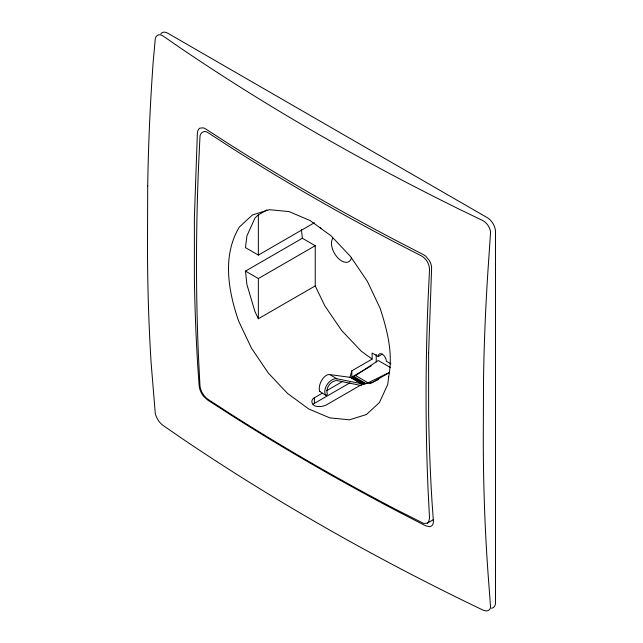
<?xml version="1.0" encoding="UTF-8"?>
<svg xmlns="http://www.w3.org/2000/svg" width="643" height="643" viewBox="0 0 643 643"><rect width="100%" height="100%" fill="white"/><g stroke="black" fill="none" stroke-linecap="round" stroke-linejoin="round"><path stroke-width="0.96" d="M349.977 377.208L351.817 370.834L372.12 359.107L372.12 353.023L378.221 356.535A5.747 3.319 60 0 1 382.28 354.189A5.747 3.319 60 0 1 386.347 361.229L390.912 363.866M319.844 391.466L326.138 395.566L327.424 394.263C325.197 388.276 330.639 380.519 336.996 380.576L361.398 385.575M427.386 523.097L428.624 521.939L429.524 518.049L428.109 490.448A2385.321 1377.169 -60 0 1 428.109 299.003L429.524 269.763C429.532 264.201 426.389 258.743 421.559 255.97L395.887 242.757A2376.785 1372.226 0 0 1 230.805 147.448L207.922 132.627C204.402 129.685 199.547 132.94 199.949 137.224L198.542 166.465A2385.626 1377.346 -60 0 0 198.542 357.902L199.949 385.511C200.495 390.944 203.485 396.12 207.922 399.303L230.805 414.124A2376.785 1372.226 0 0 0 395.887 509.433L423.721 523.466L427.386 523.097L433.302 519.681M266.974 209.907L258.357 214.883L255.022 217.977L246.904 235.917L245.473 247.651L258.357 255.086L314.379 222.743M389.24 372.482L368.109 382.802L363.166 384.048L336.996 378.823L329.594 374.547L350.965 377.465L353.353 377.087L378.269 360.514L390.245 367.426M315.239 285.91L258.357 318.751L255.022 311.807L246.904 284.495L245.473 271.105L302.355 238.264L315.239 245.706L315.239 285.91L324.819 305.859L341.65 330.486L361.245 351.174L372.12 359.107M245.473 271.105L258.357 278.548L315.239 245.706M378.221 356.535L382.32 354.164M389.055 372.795L372.128 382.561L362.17 384.241L326.596 404.777A8.584 4.268 -6.1 0 1 320.503 406.505A8.729 4.34 -6.1 0 1 314.411 405.701A8.729 5.658 7 0 1 311.879 401.529A8.584 5.562 7 0 1 314.403 397.744L322.215 393.235M326.556 390.727L342.172 381.717M371.18 365.891L351.817 377.071L351.817 370.834M313.037 404.391A8.616 4.975 0 0 1 314.411 403.362L349.977 382.826M369.87 383.694L378.671 379.394M355.917 375.761L368.109 382.802M354.197 376.75L366.076 383.606M353.353 377.087L365.079 383.855M352.533 377.32L364.107 384M351.737 377.449L363.166 384.048M350.965 377.465L362.258 383.984M350.242 377.377L361.398 383.823M325.471 394.722L326.138 395.566M301.43 229.615L302.355 238.264M376.227 354.438L376.235 362.025M314.411 397.744L314.411 403.362M258.357 214.883L258.357 255.086M258.357 278.548L258.357 318.751M319.82 391.491A10.2 5.377 -64 0 1 321.621 380.455A10.2 5.377 -64 0 1 329.578 374.58M325.454 394.738A10.2 6.358 -55.7 0 1 327.576 383.895A10.2 6.358 -55.7 0 1 336.98 378.848M321.002 228.361A10.2 5.377 -64 0 1 320.069 227.421M351.464 257.923A14.363 8.295 60 0 1 337.76 257.819A14.363 8.295 60 0 1 332.849 238.28M160.79 33.87A11.494 6.639 60 0 1 167.831 33.235L487.386 217.736A11.494 6.639 60 0 1 495.512 231.81L495.512 602.459A11.494 6.639 60 0 1 491.453 608.238M147.713 185.948L147.488 244.388A2127.124 1228.098 -60 0 0 151.113 362.829L155.317 413.859A11.421 5.337 59.7 0 0 163.049 425.417L181.141 437.891A2468.34 1425.081 0 0 0 461.007 599.461L482.604 609.91A11.421 6.494 51 0 0 490.577 607.418L488.961 585.604A2126.875 1227.953 -60 0 1 483.295 438.261L483.52 379.82A2126.883 1227.961 -60 0 1 488.961 256.227L490.577 231.914A11.421 7.748 60.4 0 0 482.604 220.493L461.007 210.052A2468.34 1425.081 0 0 1 181.141 48.474L163.049 36A11.421 6.591 69.1 0 0 155.317 38.355L153.155 62.355A2127.157 1228.122 -60 0 0 147.713 185.948M428.616 352.878L428.616 413.192A2129.592 1229.529 -60 0 0 432.008 501.612L433.382 521.039A11.453 6.534 52.6 0 1 429.572 526.673L425.353 525.669L399.102 512.133A2471.893 1427.138 0 0 1 230.829 414.976L207.376 399.825L203.469 396.128A11.453 5.586 59.7 0 1 199.153 385.808L197.779 366.381A2129.865 1229.681 -60 0 1 194.387 277.961L194.387 217.647L197.361 133.479A11.461 6.51 66.5 0 1 199.917 128.118L203.461 127.853L205.471 128.801L228.836 143.903A2474.586 1428.69 0 0 0 397.294 241.157L423.448 254.652L425.65 256.131L429.387 260.6A11.461 7.467 59.4 0 1 431.59 268.71L428.616 352.878M388.677 376.677L387.753 384.45L379.458 402.494L366.414 414.542L349.471 419.807L329.827 417.886L308.736 408.98L287.767 393.604L281.176 386.74L268.211 372.892L251.493 348.193L238.706 321.227C228.281 291.327 222.02 255.641 239.373 227.011L252.434 214.947L269.361 209.698L289.053 211.587L310.071 220.541L331.113 235.868L350.62 256.613L367.354 281.296L380.126 308.27C387.231 330.14 393.315 353.634 388.677 376.677"/></g></svg>
